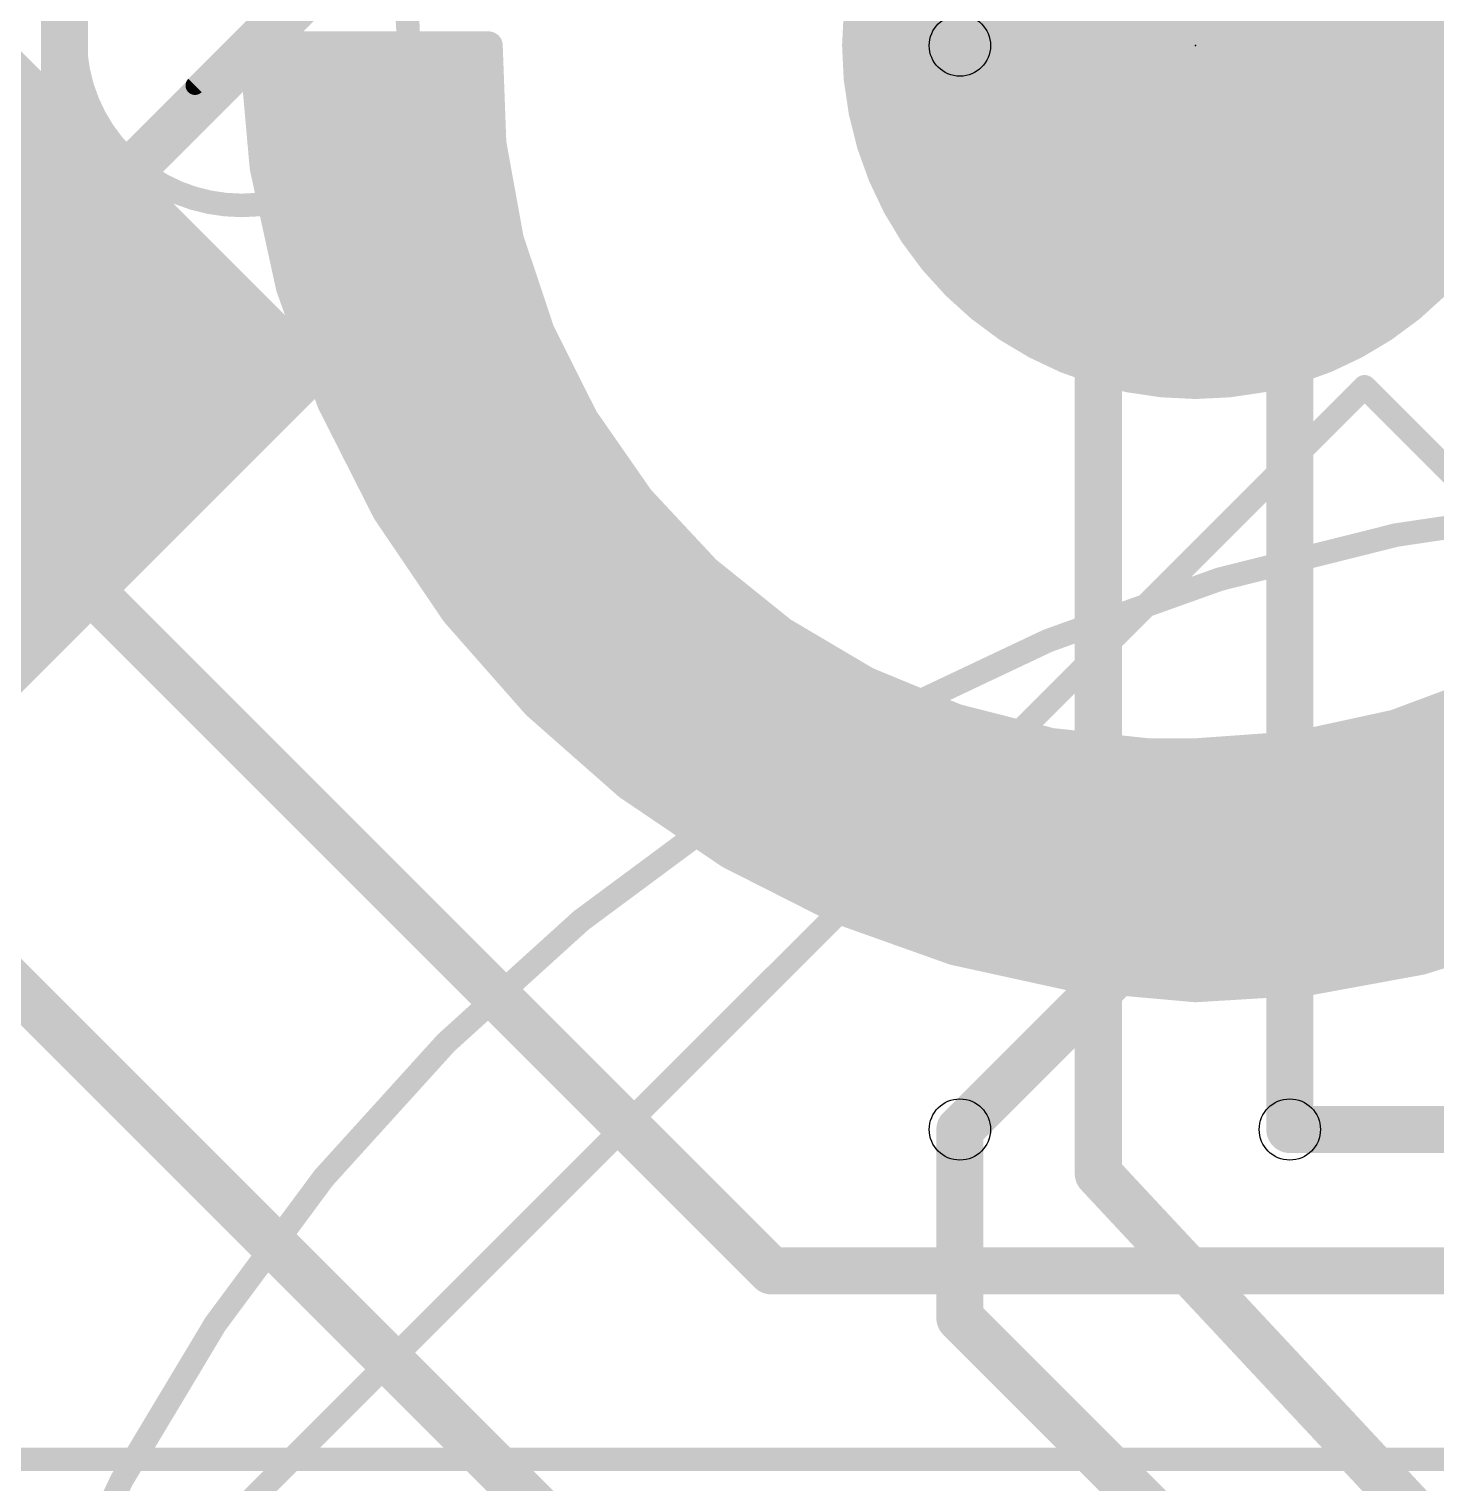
# Model space of a CAD drawing. Extents: x -0.14 to 1.59, y -0.14 to 1.59.
# Drawn here: x 0.1725 to 0.471, y 0.725 to 1.0335 of the extents above; entities that cross this region are included whole.
import ezdxf

# ---------------------------------------------------------------- set-up
doc = ezdxf.new("R2010")
doc.units = 0
for name, color, linetype in [('1', 14, 'CONTINUOUS'), ('16', 174, 'CONTINUOUS'), ('17', 94, 'CONTINUOUS'), ('21', 251, 'CONTINUOUS'), ('22', 251, 'CONTINUOUS'), ('24', 178, 'CONTINUOUS'), ('44', 251, 'CONTINUOUS')]:
    doc.layers.add(name, color=color, linetype=linetype)

# ---------------------------------------------------------------- blocks, each defined once
blk = doc.blocks.new('PIE')
at = {"const_width": 0.5}
blk.add_lwpolyline([(0, -0.25, 1), (0, 0.25, 1), (0, -0.25)], format="xyb", dxfattribs=at)
blk = doc.blocks.new('SQUAREP')
blk.add_solid([(-0.5, -0.5), (0.5, -0.5), (-0.5, 0.5), (0.5, 0.5)])
blk = doc.blocks.new('RECT')
blk.add_solid([(-0.5, -0.5), (0.5, -0.5), (-0.5, 0.5), (0.5, 0.5)])

msp = doc.modelspace()

# ---------------------------------------------------------------- linework, layer by layer
at = {"layer": '1', "const_width": 0.01}
for points in [[(0.137216, 0.946586), (0.32063, 1.13)], [(0.39937, 1.13), (0.39937, 0.79063)], [(0.32063, 1.07937), (0.37, 1.03)], [(0.44, 1.08), (0.44, 0.8)], [(0.37, 0.76), (0.37, 0.8)], [(0.39937, 0.79063), (0.482128, 0.701987)], [(0.55, 0.58), (0.37, 0.76)]]:
    msp.add_lwpolyline(points, dxfattribs=at)
at = {"layer": '1', "const_width": 0.005}
for points in [[(0.368232, 1.028232, 1), (0.371768, 1.031768)], [(0.3725, 0.8, 1), (0.3675, 0.8)], [(0.4375, 0.8, 1), (0.4425, 0.8)], [(0.401197, 0.792336, 1), (0.397543, 0.788924)], [(0.39687, 0.79063, 1), (0.40187, 0.79063)], [(0.371768, 0.761768, 1), (0.368232, 0.758232)], [(0.3675, 0.76, 1), (0.3725, 0.76)]]:
    msp.add_lwpolyline(points, format="xyb", dxfattribs=at)
at = {"layer": '16'}
for points, const_width in [([(0.18, 1.16), (0.18, 0.92)], 0.01), ([(0.44, 1.05), (0.42, 1.03)], 0.01), ([(0.42, 1.03), (0.37, 1.03)], 0.01), ([(0.42, 1.03), (0.43, 1.03)], 0.01), ([(0.222308, 1.00412), (0.22, 1.03)], 0.006), ([(0.22, 1.03), (0.27, 1.03)], 0.006), ([(0.222308, 1.00412), (0.22, 1.03)], 0.006), ([(0.22, 1.03), (0.27, 1.03)], 0.006), ([(0.222, 1.03), (0.222, 1.007574)], 0.006), ([(0.222, 1.03), (0.222, 1.007574)], 0.006), ([(0.228, 1.03), (0.228, 0.978362)], 0.006), ([(0.228, 1.03), (0.228, 0.978362)], 0.006), ([(0.234, 1.03), (0.234, 0.961519)], 0.006), ([(0.234, 1.03), (0.234, 0.961519)], 0.006), ([(0.24, 1.03), (0.24, 0.947519)], 0.006), ([(0.24, 1.03), (0.24, 0.947519)], 0.006), ([(0.246, 1.03), (0.246, 0.935673)], 0.006), ([(0.246, 1.03), (0.246, 0.935673)], 0.006), ([(0.252, 1.03), (0.252, 0.925658)], 0.006), ([(0.252, 1.03), (0.252, 0.925658)], 0.006), ([(0.258, 1.03), (0.258, 0.916802)], 0.006), ([(0.258, 1.03), (0.258, 0.916802)], 0.006), ([(0.264, 1.03), (0.264, 0.908321)], 0.006), ([(0.264, 1.03), (0.264, 0.908321)], 0.006), ([(0.27, 1.03), (0.270764, 1.009313)], 0.006), ([(0.27, 1.03), (0.27, 0.901508)], 0.006), ([(0.27, 1.03), (0.270764, 1.009313)], 0.006), ([(0.27, 1.03), (0.27, 0.901508)], 0.006), ([(0.270764, 1.009313), (0.274465, 0.988946)], 0.006), ([(0.270764, 1.009313), (0.274465, 0.988946)], 0.006), ([(0.227866, 0.978738), (0.222308, 1.00412)], 0.006), ([(0.227866, 0.978738), (0.222308, 1.00412)], 0.006), ([(0.274465, 0.988946), (0.281026, 0.969313)], 0.006), ([(0.274465, 0.988946), (0.281026, 0.969313)], 0.006), ([(0.276, 0.984353), (0.276, 0.894696)], 0.006), ([(0.276, 0.984353), (0.276, 0.894696)], 0.006), ([(0.236585, 0.954262), (0.227866, 0.978738)], 0.006), ([(0.236585, 0.954262), (0.227866, 0.978738)], 0.006), ([(0.281026, 0.969313), (0.290315, 0.950813)], 0.006), ([(0.281026, 0.969313), (0.290315, 0.950813)], 0.006), ([(0.282, 0.967374), (0.282, 0.888375)], 0.006), ([(0.282, 0.967374), (0.282, 0.888375)], 0.006), ([(0.248325, 0.931082), (0.236585, 0.954262)], 0.006), ([(0.248325, 0.931082), (0.236585, 0.954262)], 0.006), ([(0.288, 0.955424), (0.288, 0.88309)], 0.006), ([(0.288, 0.955424), (0.288, 0.88309)], 0.006), ([(0.290315, 0.950813), (0.302142, 0.933824)], 0.006), ([(0.290315, 0.950813), (0.302142, 0.933824)], 0.006), ([(0.294, 0.94552), (0.294, 0.877806)], 0.006), ([(0.294, 0.94552), (0.294, 0.877806)], 0.006), ([(0.3, 0.936901), (0.3, 0.872608)], 0.006), ([(0.3, 0.936901), (0.3, 0.872608)], 0.006), ([(0.302142, 0.933824), (0.316266, 0.918691)], 0.006), ([(0.302142, 0.933824), (0.316266, 0.918691)], 0.006), ([(0.262899, 0.909571), (0.248325, 0.931082)], 0.006), ([(0.262899, 0.909571), (0.248325, 0.931082)], 0.006), ([(0.306, 0.92969), (0.306, 0.868543)], 0.006), ([(0.306, 0.92969), (0.306, 0.868543)], 0.006), ([(0.312, 0.923262), (0.312, 0.864478)], 0.006), ([(0.312, 0.923262), (0.312, 0.864478)], 0.006), ([(0.18, 0.92), (0.33, 0.77)], 0.01), ([(0.316266, 0.918691), (0.332401, 0.905721)], 0.006), ([(0.316266, 0.918691), (0.332401, 0.905721)], 0.006), ([(0.318, 0.917297), (0.318, 0.860413)], 0.006), ([(0.318, 0.917297), (0.318, 0.860413)], 0.006), ([(0.324, 0.912474), (0.324, 0.856847)], 0.006), ([(0.324, 0.912474), (0.324, 0.856847)], 0.006), ([(0.280072, 0.890072), (0.262899, 0.909571)], 0.006), ([(0.280072, 0.890072), (0.262899, 0.909571)], 0.006), ([(0.33, 0.907651), (0.33, 0.853808)], 0.006), ([(0.33, 0.907651), (0.33, 0.853808)], 0.006), ([(0.332401, 0.905721), (0.350217, 0.89518)], 0.006), ([(0.332401, 0.905721), (0.350217, 0.89518)], 0.006), ([(0.336, 0.903592), (0.336, 0.85077)], 0.006), ([(0.336, 0.903592), (0.336, 0.85077)], 0.006), ([(0.342, 0.900042), (0.342, 0.847731)], 0.006), ([(0.342, 0.900042), (0.342, 0.847731)], 0.006), ([(0.348, 0.896492), (0.348, 0.845253)], 0.006), ([(0.348, 0.896492), (0.348, 0.845253)], 0.006), ([(0.350217, 0.89518), (0.369351, 0.887282)], 0.006), ([(0.350217, 0.89518), (0.369351, 0.887282)], 0.006), ([(0.354, 0.893619), (0.354, 0.843116)], 0.006), ([(0.354, 0.893619), (0.354, 0.843116)], 0.006), ([(0.46226, 0.886076), (0.482312, 0.893555)], 0.006), ([(0.46226, 0.886076), (0.482312, 0.893555)], 0.006), ([(0.299571, 0.872899), (0.280072, 0.890072)], 0.006), ([(0.299571, 0.872899), (0.280072, 0.890072)], 0.006), ([(0.36, 0.891142), (0.36, 0.840979)], 0.006), ([(0.36, 0.891142), (0.36, 0.840979)], 0.006), ([(0.366, 0.888666), (0.366, 0.838841)], 0.006), ([(0.366, 0.888666), (0.366, 0.838841)], 0.006), ([(0.474, 0.890455), (0.474, 0.837724)], 0.006), ([(0.474, 0.890455), (0.474, 0.837724)], 0.006), ([(0.369351, 0.887282), (0.389415, 0.882188)], 0.006), ([(0.369351, 0.887282), (0.389415, 0.882188)], 0.006), ([(0.372, 0.88661), (0.372, 0.837152)], 0.006), ([(0.372, 0.88661), (0.372, 0.837152)], 0.006), ([(0.441347, 0.881527), (0.46226, 0.886076)], 0.006), ([(0.441347, 0.881527), (0.46226, 0.886076)], 0.006), ([(0.462, 0.886019), (0.462, 0.834737)], 0.006), ([(0.462, 0.886019), (0.462, 0.834737)], 0.006), ([(0.468, 0.888217), (0.468, 0.835854)], 0.006), ([(0.468, 0.888217), (0.468, 0.835854)], 0.006), ([(0.378, 0.885086), (0.378, 0.835838)], 0.006), ([(0.378, 0.885086), (0.378, 0.835838)], 0.006), ([(0.384, 0.883563), (0.384, 0.834524)], 0.006), ([(0.384, 0.883563), (0.384, 0.834524)], 0.006), ([(0.45, 0.883409), (0.45, 0.832538)], 0.006), ([(0.45, 0.883409), (0.45, 0.832538)], 0.006), ([(0.456, 0.884714), (0.456, 0.833638)], 0.006), ([(0.456, 0.884714), (0.456, 0.833638)], 0.006), ([(0.389415, 0.882188), (0.41, 0.88)], 0.006), ([(0.389415, 0.882188), (0.41, 0.88)], 0.006), ([(0.39, 0.882125), (0.39, 0.83321)], 0.006), ([(0.39, 0.882125), (0.39, 0.83321)], 0.006), ([(0.396, 0.881488), (0.396, 0.83214)], 0.006), ([(0.396, 0.881488), (0.396, 0.83214)], 0.006), ([(0.402, 0.88085), (0.402, 0.831605)], 0.006), ([(0.402, 0.88085), (0.402, 0.831605)], 0.006), ([(0.408, 0.880213), (0.408, 0.83107)], 0.006), ([(0.408, 0.880213), (0.408, 0.83107)], 0.006), ([(0.41, 0.88), (0.42, 0.88)], 0.006), ([(0.41, 0.88), (0.42, 0.88)], 0.006), ([(0.414, 0.88), (0.414, 0.830535)], 0.006), ([(0.414, 0.88), (0.414, 0.830535)], 0.006), ([(0.42, 0.88), (0.441347, 0.881527)], 0.006), ([(0.42, 0.88), (0.441347, 0.881527)], 0.006), ([(0.42, 0.88), (0.42, 0.83)], 0.006), ([(0.42, 0.88), (0.42, 0.83)], 0.006), ([(0.426, 0.880429), (0.426, 0.830363)], 0.006), ([(0.426, 0.880429), (0.426, 0.830363)], 0.006), ([(0.432, 0.880858), (0.432, 0.830726)], 0.006), ([(0.432, 0.880858), (0.432, 0.830726)], 0.006), ([(0.438, 0.881287), (0.438, 0.831089)], 0.006), ([(0.438, 0.881287), (0.438, 0.831089)], 0.006), ([(0.444, 0.882104), (0.444, 0.831452)], 0.006), ([(0.444, 0.882104), (0.444, 0.831452)], 0.006), ([(0.321082, 0.858325), (0.299571, 0.872899)], 0.006), ([(0.321082, 0.858325), (0.299571, 0.872899)], 0.006), ([(0.344262, 0.846585), (0.321082, 0.858325)], 0.006), ([(0.344262, 0.846585), (0.321082, 0.858325)], 0.006), ([(0.37, 0.8), (0.42, 0.85)], 0.01), ([(0.42, 0.85), (0.5, 0.85)], 0.01), ([(0.368738, 0.837866), (0.344262, 0.846585)], 0.006), ([(0.368738, 0.837866), (0.344262, 0.846585)], 0.006), ([(0.490921, 0.842997), (0.467863, 0.835812)], 0.006), ([(0.490921, 0.842997), (0.467863, 0.835812)], 0.006), ([(0.16, 0.84), (0.32, 0.68)], 0.01), ([(0.39412, 0.832308), (0.368738, 0.837866)], 0.006), ([(0.39412, 0.832308), (0.368738, 0.837866)], 0.006), ([(0.467863, 0.835812), (0.444107, 0.831458)], 0.006), ([(0.467863, 0.835812), (0.444107, 0.831458)], 0.006), ([(0.42, 0.83), (0.39412, 0.832308)], 0.006), ([(0.42, 0.83), (0.39412, 0.832308)], 0.006), ([(0.444107, 0.831458), (0.42, 0.83)], 0.006), ([(0.444107, 0.831458), (0.42, 0.83)], 0.006), ([(0.44, 0.8), (0.52, 0.8)], 0.01), ([(0.33, 0.77), (0.56, 0.77)], 0.01)]:
    msp.add_lwpolyline(points, dxfattribs=dict(at, const_width=const_width))
for points, const_width in [([(0.37, 1.0325, 1), (0.37, 1.0275)], 0.005), ([(0.42, 1.0325, 1), (0.42, 1.0275)], 0.005), ([(0.418232, 1.031768, 1), (0.421768, 1.028232)], 0.005), ([(0.42, 1.0275, 1), (0.42, 1.0325)], 0.005), ([(0.43, 1.0275, 1), (0.43, 1.0325)], 0.005), ([(0.221494, 1.030133, 1), (0.218506, 1.029867)], 0.003), ([(0.22, 1.0315, 1), (0.22, 1.0285)], 0.003), ([(0.221494, 1.030133, 1), (0.218506, 1.029867)], 0.003), ([(0.22, 1.0315, 1), (0.22, 1.0285)], 0.003), ([(0.2235, 1.03, 1), (0.2205, 1.03)], 0.003), ([(0.2235, 1.03, 1), (0.2205, 1.03)], 0.003), ([(0.2295, 1.03, 1), (0.2265, 1.03)], 0.003), ([(0.2295, 1.03, 1), (0.2265, 1.03)], 0.003), ([(0.2355, 1.03, 1), (0.2325, 1.03)], 0.003), ([(0.2355, 1.03, 1), (0.2325, 1.03)], 0.003), ([(0.2415, 1.03, 1), (0.2385, 1.03)], 0.003), ([(0.2415, 1.03, 1), (0.2385, 1.03)], 0.003), ([(0.2475, 1.03, 1), (0.2445, 1.03)], 0.003), ([(0.2475, 1.03, 1), (0.2445, 1.03)], 0.003), ([(0.2535, 1.03, 1), (0.2505, 1.03)], 0.003), ([(0.2535, 1.03, 1), (0.2505, 1.03)], 0.003), ([(0.2595, 1.03, 1), (0.2565, 1.03)], 0.003), ([(0.2595, 1.03, 1), (0.2565, 1.03)], 0.003), ([(0.2655, 1.03, 1), (0.2625, 1.03)], 0.003), ([(0.2655, 1.03, 1), (0.2625, 1.03)], 0.003), ([(0.271499, 1.030055, 1), (0.268501, 1.029945)], 0.003), ([(0.2715, 1.03, 1), (0.2685, 1.03)], 0.003), ([(0.271499, 1.030055, 1), (0.268501, 1.029945)], 0.003), ([(0.2715, 1.03, 1), (0.2685, 1.03)], 0.003), ([(0.27, 1.0285, 1), (0.27, 1.0315)], 0.003), ([(0.27, 1.0285, 1), (0.27, 1.0315)], 0.003), ([(0.27224, 1.009582, 1), (0.269288, 1.009045)], 0.003), ([(0.27224, 1.009582, 1), (0.269288, 1.009045)], 0.003), ([(0.2205, 1.007574, 1), (0.2235, 1.007574)], 0.003), ([(0.2205, 1.007574, 1), (0.2235, 1.007574)], 0.003), ([(0.269265, 1.009258, 1), (0.272263, 1.009369)], 0.003), ([(0.269265, 1.009258, 1), (0.272263, 1.009369)], 0.003), ([(0.223773, 1.004441, 1), (0.220843, 1.003799)], 0.003), ([(0.223773, 1.004441, 1), (0.220843, 1.003799)], 0.003), ([(0.220814, 1.003986, 1), (0.223802, 1.004253)], 0.003), ([(0.220814, 1.003986, 1), (0.223802, 1.004253)], 0.003), ([(0.275887, 0.989422, 1), (0.273042, 0.988471)], 0.003), ([(0.275887, 0.989422, 1), (0.273042, 0.988471)], 0.003), ([(0.272989, 0.988678, 1), (0.275941, 0.989214)], 0.003), ([(0.272989, 0.988678, 1), (0.275941, 0.989214)], 0.003), ([(0.2775, 0.984353, 1), (0.2745, 0.984353)], 0.003), ([(0.2775, 0.984353, 1), (0.2745, 0.984353)], 0.003), ([(0.229279, 0.979241, 1), (0.226453, 0.978235)], 0.003), ([(0.229279, 0.979241, 1), (0.226453, 0.978235)], 0.003), ([(0.226401, 0.978417, 1), (0.229331, 0.979059)], 0.003), ([(0.226401, 0.978417, 1), (0.229331, 0.979059)], 0.003), ([(0.2265, 0.978362, 1), (0.2295, 0.978362)], 0.003), ([(0.2265, 0.978362, 1), (0.2295, 0.978362)], 0.003), ([(0.282367, 0.969986, 1), (0.279686, 0.96864)], 0.003), ([(0.282367, 0.969986, 1), (0.279686, 0.96864)], 0.003), ([(0.279604, 0.968838, 1), (0.282449, 0.969788)], 0.003), ([(0.279604, 0.968838, 1), (0.282449, 0.969788)], 0.003), ([(0.2835, 0.967374, 1), (0.2805, 0.967374)], 0.003), ([(0.2835, 0.967374, 1), (0.2805, 0.967374)], 0.003), ([(0.2325, 0.961519, 1), (0.2355, 0.961519)], 0.003), ([(0.2325, 0.961519, 1), (0.2355, 0.961519)], 0.003), ([(0.237923, 0.954939, 1), (0.235247, 0.953584)], 0.003), ([(0.237923, 0.954939, 1), (0.235247, 0.953584)], 0.003), ([(0.2895, 0.955424, 1), (0.2865, 0.955424)], 0.003), ([(0.2895, 0.955424, 1), (0.2865, 0.955424)], 0.003), ([(0.235172, 0.953758, 1), (0.237998, 0.954765)], 0.003), ([(0.235172, 0.953758, 1), (0.237998, 0.954765)], 0.003), ([(0.291546, 0.95167, 1), (0.289084, 0.949956)], 0.003), ([(0.291546, 0.95167, 1), (0.289084, 0.949956)], 0.003), ([(0.288975, 0.95014, 1), (0.291656, 0.951486)], 0.003), ([(0.288975, 0.95014, 1), (0.291656, 0.951486)], 0.003), ([(0.2385, 0.947519, 1), (0.2415, 0.947519)], 0.003), ([(0.2385, 0.947519, 1), (0.2415, 0.947519)], 0.003), ([(0.2955, 0.94552, 1), (0.2925, 0.94552)], 0.003), ([(0.2955, 0.94552, 1), (0.2925, 0.94552)], 0.003), ([(0.3015, 0.936901, 1), (0.2985, 0.936901)], 0.003), ([(0.3015, 0.936901, 1), (0.2985, 0.936901)], 0.003), ([(0.2445, 0.935673, 1), (0.2475, 0.935673)], 0.003), ([(0.2445, 0.935673, 1), (0.2475, 0.935673)], 0.003), ([(0.303239, 0.934847, 1), (0.301045, 0.9328)], 0.003), ([(0.303239, 0.934847, 1), (0.301045, 0.9328)], 0.003), ([(0.300911, 0.932967, 1), (0.303373, 0.934681)], 0.003), ([(0.300911, 0.932967, 1), (0.303373, 0.934681)], 0.003), ([(0.249567, 0.931923, 1), (0.247084, 0.930241)], 0.003), ([(0.249567, 0.931923, 1), (0.247084, 0.930241)], 0.003), ([(0.246987, 0.930404, 1), (0.249664, 0.93176)], 0.003), ([(0.246987, 0.930404, 1), (0.249664, 0.93176)], 0.003), ([(0.3075, 0.92969, 1), (0.3045, 0.92969)], 0.003), ([(0.3075, 0.92969, 1), (0.3045, 0.92969)], 0.003), ([(0.2505, 0.925658, 1), (0.2535, 0.925658)], 0.003), ([(0.2505, 0.925658, 1), (0.2535, 0.925658)], 0.003), ([(0.3135, 0.923262, 1), (0.3105, 0.923262)], 0.003), ([(0.3135, 0.923262, 1), (0.3105, 0.923262)], 0.003), ([(0.181768, 0.921768, 1), (0.178232, 0.918232)], 0.005), ([(0.1775, 0.92, 1), (0.1825, 0.92)], 0.005), ([(0.317206, 0.91986, 1), (0.315327, 0.917521)], 0.003), ([(0.317206, 0.91986, 1), (0.315327, 0.917521)], 0.003), ([(0.31517, 0.917667, 1), (0.317363, 0.919714)], 0.003), ([(0.31517, 0.917667, 1), (0.317363, 0.919714)], 0.003), ([(0.3195, 0.917297, 1), (0.3165, 0.917297)], 0.003), ([(0.3195, 0.917297, 1), (0.3165, 0.917297)], 0.003), ([(0.2565, 0.916802, 1), (0.2595, 0.916802)], 0.003), ([(0.2565, 0.916802, 1), (0.2595, 0.916802)], 0.003), ([(0.3255, 0.912474, 1), (0.3225, 0.912474)], 0.003), ([(0.3255, 0.912474, 1), (0.3225, 0.912474)], 0.003), ([(0.264025, 0.910562, 1), (0.261773, 0.90858)], 0.003), ([(0.264025, 0.910562, 1), (0.261773, 0.90858)], 0.003), ([(0.261657, 0.90873, 1), (0.264141, 0.910412)], 0.003), ([(0.261657, 0.90873, 1), (0.264141, 0.910412)], 0.003), ([(0.3315, 0.907651, 1), (0.3285, 0.907651)], 0.003), ([(0.3315, 0.907651, 1), (0.3285, 0.907651)], 0.003), ([(0.2625, 0.908321, 1), (0.2655, 0.908321)], 0.003), ([(0.2625, 0.908321, 1), (0.2655, 0.908321)], 0.003), ([(0.333165, 0.907012, 1), (0.331637, 0.90443)], 0.003), ([(0.333165, 0.907012, 1), (0.331637, 0.90443)], 0.003), ([(0.331461, 0.904552, 1), (0.333341, 0.906891)], 0.003), ([(0.331461, 0.904552, 1), (0.333341, 0.906891)], 0.003), ([(0.3375, 0.903592, 1), (0.3345, 0.903592)], 0.003), ([(0.3375, 0.903592, 1), (0.3345, 0.903592)], 0.003), ([(0.2685, 0.901508, 1), (0.2715, 0.901508)], 0.003), ([(0.2685, 0.901508, 1), (0.2715, 0.901508)], 0.003), ([(0.3435, 0.900042, 1), (0.3405, 0.900042)], 0.003), ([(0.3435, 0.900042, 1), (0.3405, 0.900042)], 0.003), ([(0.3495, 0.896492, 1), (0.3465, 0.896492)], 0.003), ([(0.3495, 0.896492, 1), (0.3465, 0.896492)], 0.003), ([(0.350789, 0.896567, 1), (0.349644, 0.893794)], 0.003), ([(0.350789, 0.896567, 1), (0.349644, 0.893794)], 0.003), ([(0.349453, 0.89389, 1), (0.35098, 0.896471)], 0.003), ([(0.349453, 0.89389, 1), (0.35098, 0.896471)], 0.003), ([(0.2745, 0.894696, 1), (0.2775, 0.894696)], 0.003), ([(0.2745, 0.894696, 1), (0.2775, 0.894696)], 0.003), ([(0.3555, 0.893619, 1), (0.3525, 0.893619)], 0.003), ([(0.3555, 0.893619, 1), (0.3525, 0.893619)], 0.003), ([(0.281064, 0.891198, 1), (0.279081, 0.888947)], 0.003), ([(0.281064, 0.891198, 1), (0.279081, 0.888947)], 0.003), ([(0.278947, 0.889081, 1), (0.281198, 0.891064)], 0.003), ([(0.278947, 0.889081, 1), (0.281198, 0.891064)], 0.003), ([(0.3615, 0.891142, 1), (0.3585, 0.891142)], 0.003), ([(0.3615, 0.891142, 1), (0.3585, 0.891142)], 0.003), ([(0.3675, 0.888666, 1), (0.3645, 0.888666)], 0.003), ([(0.3675, 0.888666, 1), (0.3645, 0.888666)], 0.003), ([(0.4755, 0.890455, 1), (0.4725, 0.890455)], 0.003), ([(0.4755, 0.890455, 1), (0.4725, 0.890455)], 0.003), ([(0.2805, 0.888375, 1), (0.2835, 0.888375)], 0.003), ([(0.2805, 0.888375, 1), (0.2835, 0.888375)], 0.003), ([(0.36972, 0.888736, 1), (0.368982, 0.885828)], 0.003), ([(0.36972, 0.888736, 1), (0.368982, 0.885828)], 0.003), ([(0.368779, 0.885896, 1), (0.369924, 0.888669)], 0.003), ([(0.368779, 0.885896, 1), (0.369924, 0.888669)], 0.003), ([(0.3735, 0.88661, 1), (0.3705, 0.88661)], 0.003), ([(0.3735, 0.88661, 1), (0.3705, 0.88661)], 0.003), ([(0.4635, 0.886019, 1), (0.4605, 0.886019)], 0.003), ([(0.4635, 0.886019, 1), (0.4605, 0.886019)], 0.003), ([(0.461736, 0.887481, 1), (0.462784, 0.884671)], 0.003), ([(0.461736, 0.887481, 1), (0.462784, 0.884671)], 0.003), ([(0.462579, 0.88461, 1), (0.461941, 0.887542)], 0.003), ([(0.462579, 0.88461, 1), (0.461941, 0.887542)], 0.003), ([(0.4695, 0.888217, 1), (0.4665, 0.888217)], 0.003), ([(0.4695, 0.888217, 1), (0.4665, 0.888217)], 0.003), ([(0.3795, 0.885086, 1), (0.3765, 0.885086)], 0.003), ([(0.3795, 0.885086, 1), (0.3765, 0.885086)], 0.003), ([(0.3855, 0.883563, 1), (0.3825, 0.883563)], 0.003), ([(0.3855, 0.883563, 1), (0.3825, 0.883563)], 0.003), ([(0.4515, 0.883409, 1), (0.4485, 0.883409)], 0.003), ([(0.4515, 0.883409, 1), (0.4485, 0.883409)], 0.003), ([(0.4575, 0.884714, 1), (0.4545, 0.884714)], 0.003), ([(0.4575, 0.884714, 1), (0.4545, 0.884714)], 0.003), ([(0.2865, 0.88309, 1), (0.2895, 0.88309)], 0.003), ([(0.2865, 0.88309, 1), (0.2895, 0.88309)], 0.003), ([(0.389574, 0.883679, 1), (0.389257, 0.880696)], 0.003), ([(0.389574, 0.883679, 1), (0.389257, 0.880696)], 0.003), ([(0.3915, 0.882125, 1), (0.3885, 0.882125)], 0.003), ([(0.3915, 0.882125, 1), (0.3885, 0.882125)], 0.003), ([(0.389046, 0.880734, 1), (0.389784, 0.883641)], 0.003), ([(0.389046, 0.880734, 1), (0.389784, 0.883641)], 0.003), ([(0.3975, 0.881488, 1), (0.3945, 0.881488)], 0.003), ([(0.3975, 0.881488, 1), (0.3945, 0.881488)], 0.003), ([(0.4035, 0.88085, 1), (0.4005, 0.88085)], 0.003), ([(0.4035, 0.88085, 1), (0.4005, 0.88085)], 0.003), ([(0.4095, 0.880213, 1), (0.4065, 0.880213)], 0.003), ([(0.4095, 0.880213, 1), (0.4065, 0.880213)], 0.003), ([(0.41, 0.8815, 1), (0.41, 0.8785)], 0.003), ([(0.41, 0.8815, 1), (0.41, 0.8785)], 0.003), ([(0.409841, 0.878508, 1), (0.410159, 0.881492)], 0.003), ([(0.409841, 0.878508, 1), (0.410159, 0.881492)], 0.003), ([(0.4155, 0.88, 1), (0.4125, 0.88)], 0.003), ([(0.4155, 0.88, 1), (0.4125, 0.88)], 0.003), ([(0.4215, 0.88, 1), (0.4185, 0.88)], 0.003), ([(0.4215, 0.88, 1), (0.4185, 0.88)], 0.003), ([(0.419893, 0.881496, 1), (0.420107, 0.878504)], 0.003), ([(0.419893, 0.881496, 1), (0.420107, 0.878504)], 0.003), ([(0.42, 0.8785, 1), (0.42, 0.8815)], 0.003), ([(0.42, 0.8785, 1), (0.42, 0.8815)], 0.003), ([(0.4275, 0.880429, 1), (0.4245, 0.880429)], 0.003), ([(0.4275, 0.880429, 1), (0.4245, 0.880429)], 0.003), ([(0.4335, 0.880858, 1), (0.4305, 0.880858)], 0.003), ([(0.4335, 0.880858, 1), (0.4305, 0.880858)], 0.003), ([(0.4395, 0.881287, 1), (0.4365, 0.881287)], 0.003), ([(0.4395, 0.881287, 1), (0.4365, 0.881287)], 0.003), ([(0.441028, 0.882993, 1), (0.441666, 0.880061)], 0.003), ([(0.441028, 0.882993, 1), (0.441666, 0.880061)], 0.003), ([(0.441454, 0.880031, 1), (0.44124, 0.883023)], 0.003), ([(0.441454, 0.880031, 1), (0.44124, 0.883023)], 0.003), ([(0.4455, 0.882104, 1), (0.4425, 0.882104)], 0.003), ([(0.4455, 0.882104, 1), (0.4425, 0.882104)], 0.003), ([(0.2925, 0.877806, 1), (0.2955, 0.877806)], 0.003), ([(0.2925, 0.877806, 1), (0.2955, 0.877806)], 0.003), ([(0.300412, 0.874141, 1), (0.29873, 0.871657)], 0.003), ([(0.300412, 0.874141, 1), (0.29873, 0.871657)], 0.003), ([(0.2985, 0.872608, 1), (0.3015, 0.872608)], 0.003), ([(0.2985, 0.872608, 1), (0.3015, 0.872608)], 0.003), ([(0.29858, 0.871773, 1), (0.300562, 0.874025)], 0.003), ([(0.29858, 0.871773, 1), (0.300562, 0.874025)], 0.003), ([(0.3045, 0.868543, 1), (0.3075, 0.868543)], 0.003), ([(0.3045, 0.868543, 1), (0.3075, 0.868543)], 0.003), ([(0.3105, 0.864478, 1), (0.3135, 0.864478)], 0.003), ([(0.3105, 0.864478, 1), (0.3135, 0.864478)], 0.003), ([(0.3165, 0.860413, 1), (0.3195, 0.860413)], 0.003), ([(0.3165, 0.860413, 1), (0.3195, 0.860413)], 0.003), ([(0.32176, 0.859664, 1), (0.320404, 0.856987)], 0.003), ([(0.32176, 0.859664, 1), (0.320404, 0.856987)], 0.003), ([(0.320241, 0.857084, 1), (0.321923, 0.859567)], 0.003), ([(0.320241, 0.857084, 1), (0.321923, 0.859567)], 0.003), ([(0.3225, 0.856847, 1), (0.3255, 0.856847)], 0.003), ([(0.3225, 0.856847, 1), (0.3255, 0.856847)], 0.003), ([(0.3285, 0.853808, 1), (0.3315, 0.853808)], 0.003), ([(0.3285, 0.853808, 1), (0.3315, 0.853808)], 0.003), ([(0.42, 0.8525, 1), (0.42, 0.8475)], 0.005), ([(0.421768, 0.848232, 1), (0.418232, 0.851768)], 0.005), ([(0.3345, 0.85077, 1), (0.3375, 0.85077)], 0.003), ([(0.3345, 0.85077, 1), (0.3375, 0.85077)], 0.003), ([(0.3405, 0.847731, 1), (0.3435, 0.847731)], 0.003), ([(0.3405, 0.847731, 1), (0.3435, 0.847731)], 0.003), ([(0.344765, 0.847998, 1), (0.343758, 0.845172)], 0.003), ([(0.344765, 0.847998, 1), (0.343758, 0.845172)], 0.003), ([(0.343584, 0.845247, 1), (0.344939, 0.847923)], 0.003), ([(0.343584, 0.845247, 1), (0.344939, 0.847923)], 0.003), ([(0.3465, 0.845253, 1), (0.3495, 0.845253)], 0.003), ([(0.3465, 0.845253, 1), (0.3495, 0.845253)], 0.003), ([(0.3525, 0.843116, 1), (0.3555, 0.843116)], 0.003), ([(0.3525, 0.843116, 1), (0.3555, 0.843116)], 0.003), ([(0.3585, 0.840979, 1), (0.3615, 0.840979)], 0.003), ([(0.3585, 0.840979, 1), (0.3615, 0.840979)], 0.003), ([(0.3645, 0.838841, 1), (0.3675, 0.838841)], 0.003), ([(0.3645, 0.838841, 1), (0.3675, 0.838841)], 0.003), ([(0.369059, 0.839331, 1), (0.368417, 0.836401)], 0.003), ([(0.369059, 0.839331, 1), (0.368417, 0.836401)], 0.003), ([(0.368235, 0.836453, 1), (0.369241, 0.839279)], 0.003), ([(0.368235, 0.836453, 1), (0.369241, 0.839279)], 0.003), ([(0.4725, 0.837724, 1), (0.4755, 0.837724)], 0.003), ([(0.4725, 0.837724, 1), (0.4755, 0.837724)], 0.003), ([(0.3705, 0.837152, 1), (0.3735, 0.837152)], 0.003), ([(0.3705, 0.837152, 1), (0.3735, 0.837152)], 0.003), ([(0.3765, 0.835838, 1), (0.3795, 0.835838)], 0.003), ([(0.3765, 0.835838, 1), (0.3795, 0.835838)], 0.003), ([(0.4605, 0.834737, 1), (0.4635, 0.834737)], 0.003), ([(0.4605, 0.834737, 1), (0.4635, 0.834737)], 0.003), ([(0.467417, 0.837244, 1), (0.468309, 0.83438)], 0.003), ([(0.467417, 0.837244, 1), (0.468309, 0.83438)], 0.003), ([(0.4665, 0.835854, 1), (0.4695, 0.835854)], 0.003), ([(0.4665, 0.835854, 1), (0.4695, 0.835854)], 0.003), ([(0.468134, 0.834336, 1), (0.467593, 0.837287)], 0.003), ([(0.468134, 0.834336, 1), (0.467593, 0.837287)], 0.003), ([(0.3825, 0.834524, 1), (0.3855, 0.834524)], 0.003), ([(0.3825, 0.834524, 1), (0.3855, 0.834524)], 0.003), ([(0.3885, 0.83321, 1), (0.3915, 0.83321)], 0.003), ([(0.3885, 0.83321, 1), (0.3915, 0.83321)], 0.003), ([(0.394253, 0.833802, 1), (0.393986, 0.830814)], 0.003), ([(0.394253, 0.833802, 1), (0.393986, 0.830814)], 0.003), ([(0.393799, 0.830843, 1), (0.394441, 0.833773)], 0.003), ([(0.393799, 0.830843, 1), (0.394441, 0.833773)], 0.003), ([(0.3945, 0.83214, 1), (0.3975, 0.83214)], 0.003), ([(0.3945, 0.83214, 1), (0.3975, 0.83214)], 0.003), ([(0.4005, 0.831605, 1), (0.4035, 0.831605)], 0.003), ([(0.4005, 0.831605, 1), (0.4035, 0.831605)], 0.003), ([(0.419909, 0.831497, 1), (0.420091, 0.828503)], 0.003), ([(0.419909, 0.831497, 1), (0.420091, 0.828503)], 0.003), ([(0.419867, 0.828506, 1), (0.420133, 0.831494)], 0.003), ([(0.419867, 0.828506, 1), (0.420133, 0.831494)], 0.003), ([(0.4425, 0.831452, 1), (0.4455, 0.831452)], 0.003), ([(0.4425, 0.831452, 1), (0.4455, 0.831452)], 0.003), ([(0.443837, 0.832934, 1), (0.444378, 0.829983)], 0.003), ([(0.443837, 0.832934, 1), (0.444378, 0.829983)], 0.003), ([(0.444198, 0.829961, 1), (0.444017, 0.832955)], 0.003), ([(0.444198, 0.829961, 1), (0.444017, 0.832955)], 0.003), ([(0.4485, 0.832538, 1), (0.4515, 0.832538)], 0.003), ([(0.4485, 0.832538, 1), (0.4515, 0.832538)], 0.003), ([(0.4545, 0.833638, 1), (0.4575, 0.833638)], 0.003), ([(0.4545, 0.833638, 1), (0.4575, 0.833638)], 0.003), ([(0.4065, 0.83107, 1), (0.4095, 0.83107)], 0.003), ([(0.4065, 0.83107, 1), (0.4095, 0.83107)], 0.003), ([(0.4125, 0.830535, 1), (0.4155, 0.830535)], 0.003), ([(0.4125, 0.830535, 1), (0.4155, 0.830535)], 0.003), ([(0.4185, 0.83, 1), (0.4215, 0.83)], 0.003), ([(0.4185, 0.83, 1), (0.4215, 0.83)], 0.003), ([(0.4245, 0.830363, 1), (0.4275, 0.830363)], 0.003), ([(0.4245, 0.830363, 1), (0.4275, 0.830363)], 0.003), ([(0.4305, 0.830726, 1), (0.4335, 0.830726)], 0.003), ([(0.4305, 0.830726, 1), (0.4335, 0.830726)], 0.003), ([(0.4365, 0.831089, 1), (0.4395, 0.831089)], 0.003), ([(0.4365, 0.831089, 1), (0.4395, 0.831089)], 0.003), ([(0.368232, 0.801768, 1), (0.371768, 0.798232)], 0.005), ([(0.44, 0.8025, 1), (0.44, 0.7975)], 0.005), ([(0.33, 0.7725, 1), (0.33, 0.7675)], 0.005), ([(0.328232, 0.768232, 1), (0.331768, 0.771768)], 0.005)]:
    msp.add_lwpolyline(points, format="xyb", dxfattribs=dict(at, const_width=const_width))
at = {"layer": '21'}
for points, const_width in [([(0.217636, 0.996084, 1), (0.217636, 1.066794, 1), (0.217636, 0.996084)], 0.005), ([(0.206988, 1.022233, 1), (0.208402, 1.020818)], 0.002), ([(0.456737, 0.958467, 1), (0.45497, 0.956699)], 0.0025), ([(0.456737, 0.956699, 1), (0.45497, 0.958467)], 0.0025), ([(0.53937, 0.146299, 1), (0.53937, 0.933701, 1), (0.53937, 0.146299)], 0.005)]:
    msp.add_lwpolyline(points, format="xyb", dxfattribs=dict(at, const_width=const_width))
for points, const_width in [([(0.207695, 1.021525), (0.229398, 1.043229)], 0.004), ([(0.455853, 0.957583), (0.121787, 0.623516)], 0.005), ([(0.485919, 0.927517), (0.455853, 0.957583)], 0.005)]:
    msp.add_lwpolyline(points, dxfattribs=dict(at, const_width=const_width))
at = {"layer": '22', "const_width": 0.005}
msp.add_lwpolyline([(0.12, 0.73), (0.72, 0.73)], dxfattribs=at)
at = {"layer": '24'}
msp.add_point((0.42, 1.03), dxfattribs=at)
at = {"layer": '44'}
for centre in [(0.37, 1.03), (0.37, 0.8), (0.44, 0.8)]:
    msp.add_circle(centre, 0.0065, dxfattribs=at)

# ---------------------------------------------------------------- block references
at = {"layer": '1', "xscale": 0.17, "yscale": 0.13, "rotation": 225}
msp.add_blockref('RECT', (0.132784, 0.946586), dxfattribs=at)
at = {"layer": '16', "xscale": 0.15, "yscale": 0.15}
msp.add_blockref('PIE', (0.42, 1.03), dxfattribs=at)
at = {"layer": '17', "xscale": 0.033, "yscale": 0.033, "rotation": 270}
msp.add_blockref('SQUAREP', (0.37, 1.03), dxfattribs=at)
msp.add_blockref('SQUAREP', (0.37, 1.03), dxfattribs=at)

doc.saveas('drawing.dxf')
